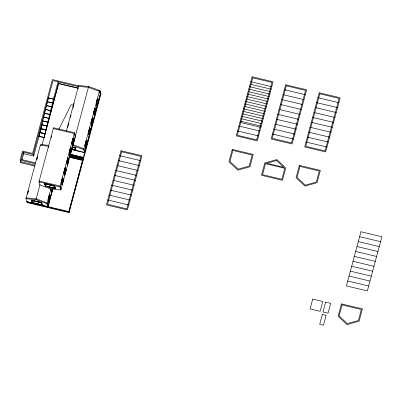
<?xml version="1.0" encoding="UTF-8"?>
<svg xmlns="http://www.w3.org/2000/svg" width="402" height="402" viewBox="0 0 402 402"><rect width="100%" height="100%" fill="white"/><g stroke="black" fill="none" stroke-linecap="round" stroke-linejoin="round"><path stroke-width="0.6" d="M34.853 166.031L20.909 162.709L20.1 160.086L22.522 151.062L32.587 153.458L52.401 79.601L78.697 85.862M20.743 161.117L20.587 161.679L34.532 165.001M33.693 156.051L33.205 154.479L23.14 152.082L21.16 159.468L35.311 162.835M20.909 162.709L21.06 162.147M21.954 159.921L23.628 153.67L33.698 156.066L42.421 123.54M33.205 154.479L53.019 80.621L78.852 86.772M47.451 101.691L48.396 97.852L53.431 99.053L44.014 137.569L38.979 136.373L47.451 101.691L52.481 102.887M98.42 90.556L100.214 90.983L101.018 93.611L69.094 212.603L27.155 202.613L25.949 198.688L40.481 144.524L48.737 145.353M28.276 190.895L27.607 194.226M37.527 156.428L36.853 159.76M27.698 193.282L28.326 190.94M36.944 158.815L37.572 156.473M53.431 99.053L58.054 81.817L58.597 83.586L78.365 88.294M42.019 145.001L58.541 83.41M44.014 137.931L44.341 136.725M44.828 134.916L58.436 84.189M32.512 202.06L32.291 202.879L31.582 200.196L41.647 202.593L42.356 205.276L41.647 202.593M32.034 200.397L32.733 202.668L41.959 204.869L32.678 202.874L32.034 200.397L41.26 202.593L41.939 204.95M100.796 94.43L99.59 90.505L88.646 86.515L60.888 189.985L50.863 188.98L39.919 184.99L38.964 181.89L53.496 127.73L74.465 132.72L75.42 135.821M48.366 147.926L48.808 146.283M51.149 137.77L51.597 135.891M25.949 198.688L35.974 199.693L40.079 184.382M44.572 183.689L54.692 185.88L55.401 188.568L45.336 186.171L44.572 183.689L54.637 186.086L55.401 188.568M54.948 188.362L54.305 185.885L45.079 183.689L54.25 186.091L54.948 188.362L45.722 186.166L45.044 183.809L54.28 185.965L54.968 188.282M45.336 186.171L45.557 185.347M41.26 202.593L31.979 200.603M45.722 186.166L55.004 188.156M52.813 189.035L47.969 207.09L46.918 203.683L51.024 188.372M66.395 131.077L78.621 85.51L88.646 86.515M49.687 194.246L48.366 199.171L49.129 201.648L48.155 199.121L49.476 194.196L50.451 196.729L49.612 196.528M67.521 127.776L68.842 122.851M70.31 117.379L70.898 115.193M74.124 103.158L73.013 108.128M49.21 201.136L48.506 198.864L49.607 194.759L50.099 196.985L49.21 201.136L50.31 197.035L49.607 194.759M70.461 117.032L70.933 115.279M52.285 188.834L51.642 191.241L52.496 188.88M48.918 201.603L50.24 196.678L49.476 194.196M51.562 191.754L50.798 189.272L51.773 191.804L52.371 188.855L51.768 191.272L51.064 188.995M47.808 206.573L52.652 188.523M52.788 188.453L47.873 206.779L26.904 201.789M60.888 189.985L59.933 186.885L74.465 132.72M63.144 180.272L62.521 177.488L61.199 182.413L62.174 184.94L61.34 182.106L62.652 178.051L61.551 182.156L62.25 184.428L63.144 180.272L62.441 178.001M64.606 175.041L65.928 170.121L65.164 167.639L63.843 172.564L64.606 175.041L63.983 172.257L65.084 168.152L65.993 170.478L65.084 168.152M66.626 162.408L67.938 158.358L66.838 162.458L67.536 164.73L66.838 162.458M70.048 154.855L69.27 152.559L70.37 148.459L69.476 152.609L69.968 154.835L71.28 150.78L70.445 147.946L71.42 150.474L70.099 155.398L69.124 152.866L70.099 155.398M71.908 142.715L73.219 138.66L71.908 142.715L72.742 145.549L71.767 143.022L73.3 138.147L73.852 140.574L72.531 145.499M69.35 152.579L70.45 148.479L71.194 150.76L70.094 154.865L69.395 152.589M73.008 138.61L73.918 140.936L73.134 138.64L71.993 142.735L72.692 145.006M66.692 162.765L67.456 165.247L66.692 162.765L67.802 157.79L68.636 160.629L67.727 158.308M69.335 152.916L70.657 147.996M65.782 170.428L64.682 174.528L64.194 172.307L65.295 168.202M67.325 164.684L68.425 160.579M73.712 140.886L72.817 145.037L72.033 142.745M61.963 184.89L63.285 179.965M67.245 165.197L68.566 160.272M69.888 155.348L71.209 150.423M72.737 145.016L73.837 140.916L73.094 138.63M62.174 184.94L63.496 180.016L62.732 177.538M64.812 175.091L66.134 170.172L65.37 167.689M67.456 165.247L68.777 160.323L68.013 157.84M72.742 145.549L74.063 140.625L73.3 138.147M73.089 145.016L75.36 136.554M72.476 148.715L72.26 149.534L71.797 148.047M72.646 149.534L75.636 150.026L72.646 149.534L72.144 147.745M71.998 147.052L74.938 147.755L71.948 147.258M75.325 147.75L76.033 150.433L75.325 147.75L72.089 146.981M81.696 151.976L84.691 152.69L83.737 149.589L99.59 90.505M85.118 144.72L86.43 140.67L87.128 142.941L86.028 147.047L85.118 144.72L86.028 147.047M88.42 132.414L89.731 128.359L90.43 130.63L89.329 134.735L88.42 132.414L89.329 134.735M91.148 122.585L92.289 118.489L92.988 120.766L91.847 124.856L91.063 122.565L92.375 118.51M94.405 114.992L95.716 110.937L95.093 108.148L93.565 113.022L94.535 115.555L93.706 112.716L95.018 108.666M96.967 105.656L98.289 100.731L97.525 98.254L96.204 103.178L96.967 105.656L96.349 102.867L97.45 98.766L98.359 101.088L97.048 105.143M86.345 140.65L85.204 144.74L85.943 147.026L87.043 142.921L86.304 140.64M85.189 145.077L86.51 140.152L87.063 142.584L85.953 147.559L84.978 145.027L85.742 147.509M88.49 132.771L89.812 127.846L90.365 130.273L89.254 135.248L88.279 132.72L89.043 135.198M91.133 122.922L91.892 125.399L91.133 122.922L92.455 117.997L93.073 120.786L91.762 124.836M99.992 91.807L100.214 90.983M91.686 125.354L93.008 120.429M94.324 115.505L95.646 110.58M89.204 134.705L90.349 130.61L89.606 128.328L88.505 132.434L89.249 134.715M95.631 110.917L94.49 115.012L93.792 112.736L94.932 108.646L95.631 110.917L94.892 108.635M97.133 105.163L98.274 101.068L97.53 98.786L96.43 102.887L97.173 105.173M100.701 92.576L68.777 211.568L26.839 201.583M69.908 155.85L83.088 158.986L83.365 157.584L70.179 154.443M84.691 152.69L100.545 93.606M69.631 157.257L82.812 160.393L83.415 157.755L79.224 156.76M69.094 212.603L68.938 212.085L83.465 157.921L82.249 157.634M58.828 129.404L71.114 104.736L73.27 105.254M78.4 86.329L88.425 87.334L99.369 91.324L100.324 94.425M40.26 145.348L49.104 146.233M26.17 197.869L36.195 198.874L47.14 202.859L48.094 205.96M250.798 81.732L271.767 86.721M284.35 89.721L305.319 94.711M317.902 97.706L338.871 102.701M250.139 84.194L271.109 89.184M249.481 86.651L270.451 91.646M283.028 94.641L303.997 99.636M316.58 102.631L337.549 107.625M248.818 89.113L269.787 94.108M248.16 91.576L269.129 96.57M281.707 99.565L302.676 104.56M315.258 107.555L336.228 112.55M247.496 94.038L268.466 99.033M246.838 96.5L267.807 101.495M280.39 104.49L301.359 109.485M313.937 112.48L334.906 117.474M246.175 98.962L267.144 103.957M245.516 101.425L266.486 106.419M279.068 109.414L300.038 114.409M312.615 117.404L333.585 122.399M244.853 103.887L265.822 108.882M244.195 106.349L265.164 111.344M277.747 114.339L298.716 119.334M311.299 122.329L332.268 127.318M243.537 108.811L264.506 113.806M242.873 111.274L263.843 116.263M276.425 119.263L297.395 124.253M309.977 127.253L330.946 132.243M242.215 113.736L263.184 118.726M241.552 116.198L262.521 121.188M275.104 124.188L296.073 129.178M308.656 132.173L329.625 137.167M240.893 118.66L261.863 123.65M240.23 121.123L261.199 126.112M273.782 129.107L294.751 134.102M307.334 137.097L328.303 142.092M239.904 122.349L260.873 127.344M238.914 126.042L259.878 131.037M272.461 134.032L293.43 139.027M306.012 142.022L326.982 147.016M58.205 83.33L78.315 88.118M237.592 130.967L258.561 135.961M97.661 100.58L98.5 100.781L97.736 98.304M98.359 101.088L97.45 98.766M96.349 102.867L97.259 105.193M48.441 97.998L53.476 99.199M95.018 110.429L95.857 110.63L95.093 108.148M95.716 110.937L94.807 108.615M93.706 112.716L94.616 115.042M47.496 101.837L52.526 103.033M46.506 105.53L51.536 106.726M46.547 105.671L51.582 106.872M92.375 120.278L93.214 120.479L92.455 117.997M45.557 109.364L50.592 110.565M45.602 109.51L50.637 110.711M49.828 111.454L50.948 111.721M91.063 122.565L91.973 124.886M44.612 113.203L49.642 114.404M44.657 113.349L49.687 114.545M43.667 117.042L48.697 118.238M43.712 117.188L48.742 118.384M89.736 130.127L90.576 130.323L89.812 127.846M90.43 130.63L89.52 128.308M42.718 120.876L47.753 122.077M42.763 121.022L47.798 122.223M41.773 124.715L46.808 125.916M41.818 124.861L46.848 126.057M53.275 128.55L74.244 133.544L75.199 136.645M40.828 128.555L45.858 129.751M40.873 128.7L45.903 129.896M40.959 128.987L43.758 129.655M44.873 129.921L45.994 130.188M86.43 142.434L87.269 142.635L86.51 140.152M87.128 142.941L86.219 140.62M39.878 132.389L44.913 133.59M39.924 132.534L44.959 133.735M73.224 140.429L74.063 140.625M39.969 132.68L45.004 133.881M38.934 136.228L43.969 137.429M119.66 155.659L140.63 160.654M71.978 147.137L74.913 147.835M71.968 147.177L75.269 147.956M76.089 150.227L72.315 149.333L71.852 147.841M71.45 149.343L84.631 152.484M118.339 160.584L139.308 165.579M71.511 149.549L80.5 151.69M70.581 150.273L71.42 150.474M69.938 154.222L83.309 157.408L83.626 158.438M117.017 165.508L137.987 170.498M70.832 154.76L78.023 156.473M70.702 154.886L72.526 155.318M73.883 155.649L76.279 156.222M69.797 155.499L82.978 158.639M69.853 155.674L83.033 158.81M69.466 156.73L82.646 159.865M69.576 157.082L82.757 160.217M115.696 170.433L136.665 175.423M67.938 160.122L68.777 160.323M114.374 175.352L135.343 180.347M359.609 236.683L380.578 241.677M113.057 180.277L134.027 185.272M65.295 169.971L66.134 170.172M20.1 160.086L35.039 163.644M358.288 241.607L379.257 246.602M111.736 185.201L132.705 190.196M356.966 246.532L377.935 251.526M110.414 190.126L131.384 195.121M62.657 179.82L63.496 180.016M355.649 251.456L376.614 256.451M109.093 195.05L130.062 200.045M39.185 181.071L60.154 186.061L61.109 189.161M354.328 256.381L375.297 261.375M38.964 181.89L59.933 186.885M107.771 199.975L128.74 204.965M55.456 188.362L45.391 185.965L44.627 183.483M353.006 261.305L373.976 266.295M351.685 266.23L372.654 271.219M48.506 198.864L48.999 201.085M350.363 271.154L371.332 276.144M31.527 200.397L41.592 202.794M349.042 276.073L370.011 281.068M42.411 205.07L32.346 202.673L31.582 200.196M26.999 202.095L68.938 212.085M347.72 280.998L368.689 285.993M73.013 144.78L83.958 148.77L84.912 151.871M72.797 145.599L83.737 149.589M35.974 199.693L46.918 203.683M93.832 112.746L94.53 115.022M92.164 118.459L92.947 120.756M91.189 122.595L91.887 124.866M74.938 147.755L75.611 150.107M74.903 147.876L75.581 150.232M72.174 147.624L72.677 149.408M70.37 148.459L71.154 150.75M62.566 178.031L63.27 180.302L62.169 184.407L61.466 182.136M63.225 180.292L62.526 178.021L61.426 182.126L62.124 184.397M51.848 191.292L50.938 188.965L51.722 191.262M45.079 183.689L45.753 186.041M41.23 202.719L41.903 205.075M23.14 152.082L23.788 154.182M32.014 200.477L32.703 202.794M49.481 194.729L48.381 198.834L49.124 201.116L50.225 197.015L49.481 194.729M65.169 168.172L64.069 172.277L64.807 174.558L65.908 170.458L65.169 168.172M67.812 158.328L66.712 162.428L67.451 164.714L68.551 160.609L67.812 158.328M120.982 150.735L106.45 204.899L127.419 209.889L141.951 155.73L120.982 150.735M121.6 151.755L107.51 204.276L126.801 208.869L140.891 156.348L121.6 151.755M232.266 149.423L228.959 161.735L237.858 170.152L249.928 166.724L253.235 154.418L232.266 149.423M252.119 76.807L236.27 135.891L257.24 140.886L273.089 81.797L252.119 76.807M232.884 150.443L229.929 161.458L238.11 169.202L249.22 166.051L252.175 155.036L232.884 150.443M252.737 77.827L237.326 135.273L256.622 139.866L272.033 82.42L252.737 77.827M285.671 84.797L271.139 138.956L292.108 143.951L306.641 89.787L285.671 84.797M264.797 162.996L261.496 175.307L282.465 180.302L285.767 167.991L276.872 159.569L264.797 162.996M286.289 85.817L272.199 138.338L291.49 142.931L305.58 90.41L286.289 85.817M265.511 163.669L262.551 174.684L281.847 179.282L284.802 168.262L265.511 163.669M299.364 165.403L296.063 177.709L304.957 186.131L317.032 182.704L320.334 170.393L299.364 165.403M319.223 92.787L304.691 146.946L325.66 151.941L340.192 97.776L319.223 92.787M299.982 166.423L297.028 177.438L305.213 185.181L316.319 182.031L319.273 171.016L299.982 166.423M319.841 93.807L305.751 146.323L325.042 150.921L339.132 98.4L319.841 93.807M312.741 299.068L310.098 308.917L320.163 311.314L322.806 301.465L312.741 299.068M322.334 314.449L319.696 324.293L323.469 325.193L326.107 315.349L322.334 314.449M325.64 302.138L322.997 311.987L328.027 313.183L330.67 303.334L325.64 302.138M341.439 303.882L338.132 316.193L347.032 324.615L359.102 321.188L362.408 308.877L341.439 303.882M360.931 231.763L346.398 285.922L367.368 290.917L381.9 236.753L360.931 231.763M342.057 304.907L339.102 315.922L347.283 323.665L358.393 320.515L361.348 309.5L342.057 304.907M276.616 160.519L266.762 163.312L283.877 167.388L276.616 160.519"/></g></svg>
